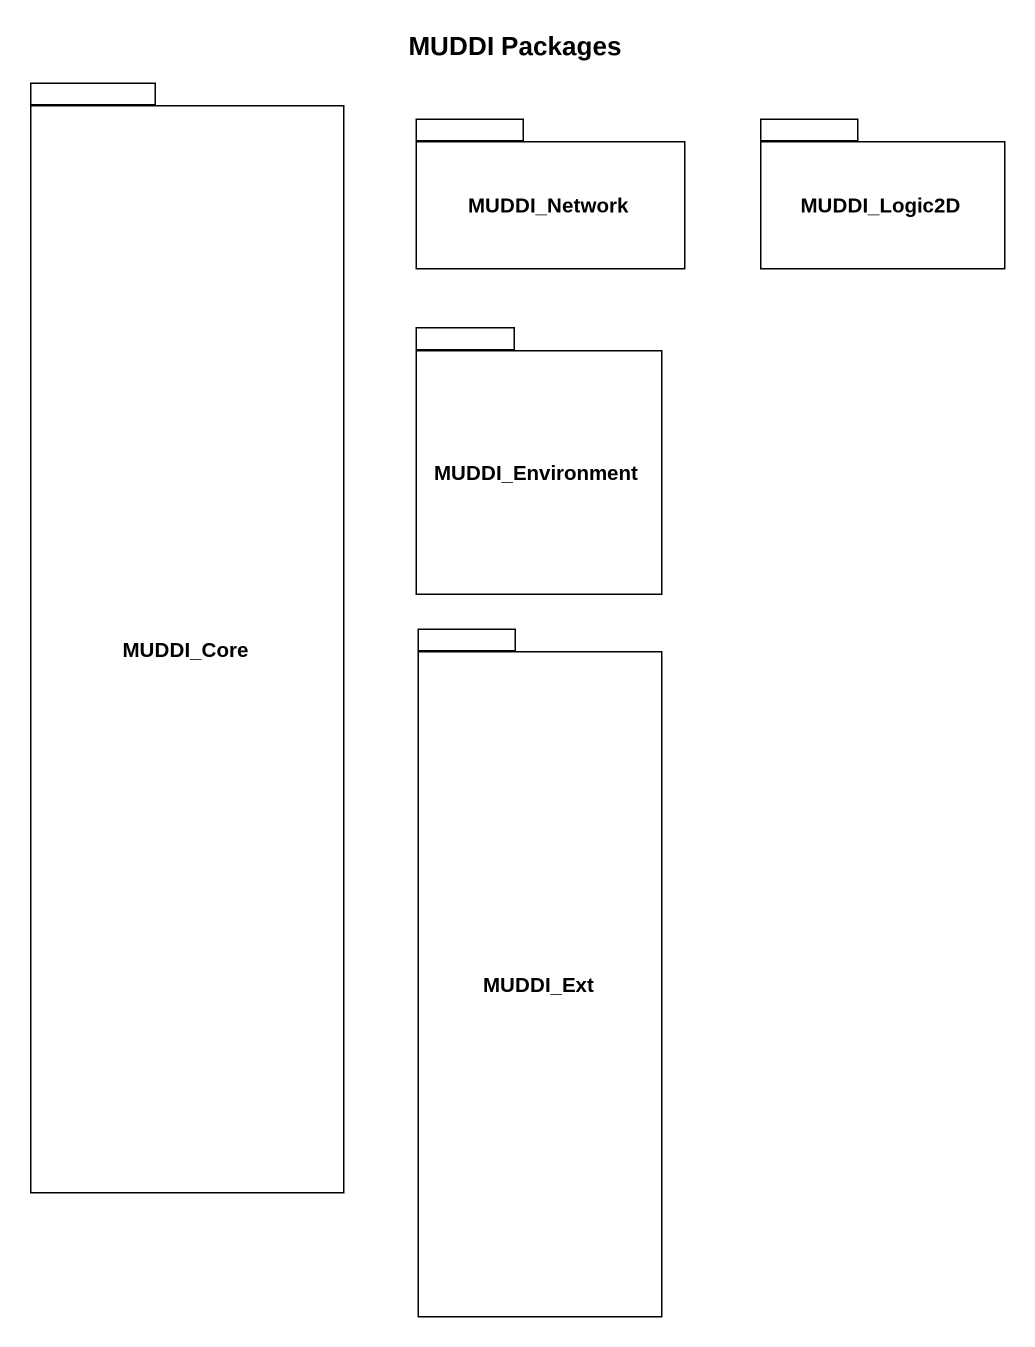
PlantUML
@startuml
title MUDDI Packages
package MUDDI_Core {
}
package MUDDI_Network {
}
package MUDDI_Logic2D {
}
package MUDDI_Environment {
}
package MUDDI_Ext {
}
@enduml
